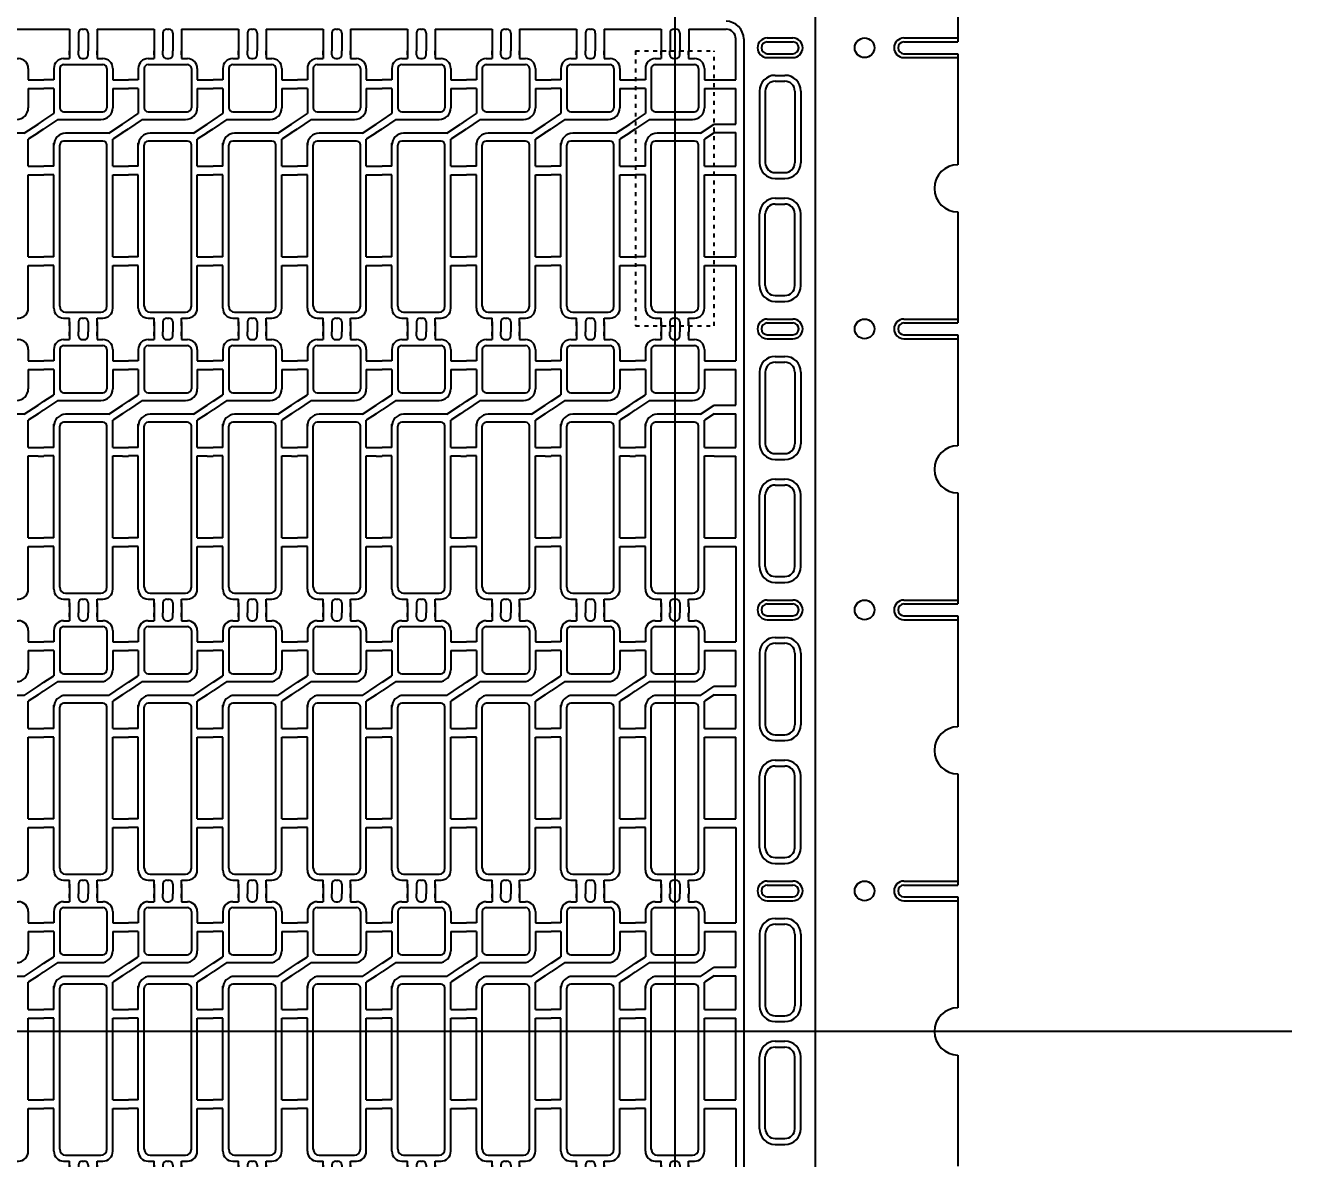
# Model space of a CAD drawing. Header units: millimetres. Extents: x -992 to 1678, y 98 to 1000.
# Drawn here: x -680.27 to -648.06, y 883.88 to 912.71 of the extents above; entities that cross this region are included whole.
import ezdxf

# ---------------------------------------------------------------- set-up
doc = ezdxf.new("R2010")
doc.units = ezdxf.units.MM
doc.header["$PDMODE"] = 3
doc.header["$PDSIZE"] = -1
for name, pattern in [('CENTER', [10.16, 6.35, -1.27, 1.27, -1.27]), ('DOT2', [0.125, 0, -0.125]), ('HIDDEN', [1.905, 1.27, -0.635])]:
    doc.linetypes.add(name, pattern=pattern)
doc.layers.get('DEFPOINTS').update_dxf_attribs({"color": 10})
for name, color, linetype in [('1', 3, 'Continuous'), ('6', 6, 'Continuous'), ('b etching', 1, 'Continuous'), ('CEN', 8, 'CENTER'), ('DIM', 7, 'Continuous'), ('HID', 1, 'HIDDEN')]:
    doc.layers.add(name, color=color, linetype=linetype)
doc.styles.add('SIMPLEX', font='simplex')
doc.styles.get("Standard").update_dxf_attribs({"font": 'txt.shx', "bigfont": 'chineset.shx'})
doc.dimstyles.new('ISO-25', dxfattribs={"dimtxt": 2.5, "dimasz": 2.5, "dimexe": 1.25, "dimexo": 0.625, "dimtad": 1, "dimtxsty": 'Standard', "dimcen": 2.5, "dimadec": 0, "dimazin": 0, "dimtfac": 1, "dimtmove": 0, "dimatfit": 3, "dimfxl": 0, "dimarcsym": 0})

# ---------------------------------------------------------------- blocks, each defined once
blk = doc.blocks.new('_OPEN30')
at = {"color": 0, "linetype": 'ByBlock'}
for p, q in [((-1, 0.268), (0, 0)), ((0, 0), (-1, -0.268)), ((0, 0), (-1, 0))]:
    blk.add_line(p, q, dxfattribs=at)
blk = doc.blocks.new('*D31')
at = {"layer": 'DEFPOINTS', "color": 0}
for p in [(-660.174, 942.797), (-718.249, 920.116), (-660.174, 858.416)]:
    blk.add_point(p, dxfattribs=at)
at = {"layer": 'DIM', "color": 0, "lineweight": -2}
for p, q in [((-718.249, 921.116), (-718.249, 943.797)), ((-660.174, 859.416), (-660.174, 943.797)), ((-716.249, 942.797), (-698.14, 942.797)), ((-662.174, 942.797), (-680.283, 942.797))]:
    blk.add_line(p, q, dxfattribs=at)
at = {"layer": 'DIM', "color": 0, "lineweight": -2, "xscale": 2, "yscale": 2, "zscale": 2, "rotation": 180}
blk.add_blockref('_OPEN30', (-718.249, 942.797), dxfattribs=at)
at = {"layer": 'DIM', "color": 0, "lineweight": -2, "xscale": 2, "yscale": 2, "zscale": 2}
blk.add_blockref('_OPEN30', (-660.174, 942.797), dxfattribs=at)
at = {"layer": 'DIM', "color": 0, "insert": (-689.211, 942.797), "char_height": 3, "attachment_point": 5, "style": 'SIMPLEX'}
blk.add_mtext('58,075', dxfattribs=at)
blk = doc.blocks.new('e1')
at = {"layer": '1'}
for p, q in [((-947.058, 906.581), (-947.058, 906.481)), ((-947.058, 906.481), (-947.058, 906.581)), ((-947.058, 906.581), (-947.058, 906.381)), ((-946.358, 906.581), (-946.358, 906.481)), ((-946.358, 906.481), (-946.358, 906.581)), ((-946.358, 906.581), (-946.358, 906.381)), ((-946.358, 906.381), (-946.208, 906.381)), ((-947.458, 906.131), (-947.458, 905.841)), ((-945.958, 906.131), (-945.958, 905.841)), ((-947.458, 905.841), (-947.708, 905.841)), ((-947.458, 905.621), (-947.708, 905.621)), ((-947.458, 905.621), (-947.458, 904.981)), ((-945.958, 905.841), (-945.708, 905.841)), ((-945.958, 905.621), (-945.958, 905.131)), ((-945.958, 905.621), (-945.708, 905.621)), ((-947.358, 904.831), (-946.258, 904.831)), ((-946.058, 904.481), (-947.158, 904.481)), ((-945.958, 903.641), (-945.958, 904.331)), ((-947.458, 903.641), (-947.458, 904.231)), ((-947.458, 903.641), (-947.708, 903.641)), ((-945.958, 903.641), (-945.708, 903.641)), ((-947.458, 903.421), (-947.708, 903.421)), ((-947.458, 901.341), (-947.458, 903.421)), ((-945.958, 901.341), (-945.958, 903.421)), ((-945.958, 903.421), (-945.708, 903.421)), ((-947.458, 901.341), (-947.708, 901.341)), ((-947.458, 901.121), (-947.708, 901.121)), ((-947.458, 900.031), (-947.458, 901.121)), ((-945.958, 901.341), (-945.708, 901.341)), ((-945.958, 900.031), (-945.958, 901.121)), ((-945.958, 901.121), (-945.708, 901.121)), ((-947.058, 899.581), (-947.058, 899.781)), ((-946.358, 899.781), (-946.208, 899.781)), ((-946.358, 899.581), (-946.358, 899.781)), ((-947.058, 899.581), (-947.058, 899.681)), ((-947.058, 899.681), (-947.058, 899.581)), ((-946.358, 899.581), (-946.358, 899.681)), ((-946.358, 899.681), (-946.358, 899.581))]:
    blk.add_line(p, q, dxfattribs=at)
at = {"layer": '1', "linetype": 'ByBlock'}
for p, q in [((-946.833, 906.481), (-946.833, 906.581)), ((-946.583, 906.481), (-946.583, 906.581)), ((-947.208, 906.381), (-947.058, 906.381)), ((-946.733, 906.381), (-946.683, 906.381)), ((-947.708, 904.814), (-947.458, 904.981)), ((-947.358, 904.831), (-947.708, 904.597)), ((-946.058, 904.481), (-945.708, 904.714)), ((-945.708, 904.497), (-945.958, 904.331)), ((-947.208, 899.781), (-947.058, 899.781)), ((-946.733, 899.781), (-946.683, 899.781)), ((-946.833, 899.681), (-946.833, 899.581)), ((-946.583, 899.681), (-946.583, 899.581))]:
    blk.add_line(p, q, dxfattribs=at)
at = {"layer": '1'}
for centre, radius, start, end in [((-947.208, 906.131), 0.25, 90, 180), ((-946.208, 906.131), 0.25, 0, 90), ((-946.258, 905.131), 0.3, 270, 0), ((-947.158, 904.181), 0.3, 90, 180), ((-947.208, 900.031), 0.25, 180, 270), ((-946.208, 900.031), 0.25, 270, 0)]:
    blk.add_arc(centre, radius, start, end, dxfattribs=at)
at = {"layer": '1', "linetype": 'ByBlock'}
for centre, start, end in [((-946.733, 906.481), 180, 270), ((-946.683, 906.481), 270, 0), ((-946.733, 899.681), 90, 180), ((-946.683, 899.681), 0, 90)]:
    blk.add_arc(centre, 0.1, start, end, dxfattribs=at)
blk = doc.blocks.new('e2')
at = {"layer": 'b etching', "linetype": 'ByBlock'}
for p, q in [((-947.208, 906.231), (-946.208, 906.231)), ((-947.308, 906.131), (-947.308, 905.131)), ((-946.108, 906.131), (-946.108, 905.131)), ((-947.208, 905.031), (-946.208, 905.031)), ((-946.208, 904.281), (-947.208, 904.281)), ((-947.308, 900.081), (-947.308, 904.181)), ((-946.108, 900.081), (-946.108, 904.181)), ((-947.158, 899.931), (-946.258, 899.931))]:
    blk.add_line(p, q, dxfattribs=at)
for centre, radius, start, end in [((-947.208, 906.131), 0.1, 90, 180), ((-946.208, 906.131), 0.1, 360, 90), ((-947.208, 905.131), 0.1, 180, 270), ((-946.208, 905.131), 0.1, 270, 360), ((-947.208, 904.181), 0.1, 90, 180), ((-946.208, 904.181), 0.1, 0, 90), ((-947.158, 900.081), 0.15, 180, 270), ((-946.258, 900.081), 0.15, 270, 0)]:
    blk.add_arc(centre, radius, start, end, dxfattribs=at)

msp = doc.modelspace()

# ---------------------------------------------------------------- linework, layer by layer
at = {"layer": '1', "linetype": 'ByBlock'}
for p, q in [((-656.5486804, 915.21640189), (-656.5486804, 912.29140189)), ((-680.5986804, 912.61640189), (-679.1486804, 912.61640189)), ((-679.1486804, 912.61640189), (-679.1486804, 912.06640189)), ((-678.9236804, 912.51640189), (-678.9236804, 912.06640189)), ((-678.8236804, 912.61640189), (-678.7736804, 912.61640189)), ((-678.6736804, 912.51640189), (-678.6736804, 912.06640189)), ((-678.4486804, 912.61640189), (-676.9986804, 912.61640189)), ((-678.4486804, 912.61640189), (-678.4486804, 912.06640189)), ((-676.9986804, 912.61640189), (-676.9986804, 912.06640189)), ((-676.7736804, 912.51640189), (-676.7736804, 912.06640189)), ((-676.6736804, 912.61640189), (-676.6236804, 912.61640189)), ((-676.5236804, 912.51640189), (-676.5236804, 912.06640189)), ((-676.2986804, 912.61640189), (-674.8486804, 912.61640189)), ((-676.2986804, 912.61640189), (-676.2986804, 912.06640189)), ((-674.8486804, 912.61640189), (-674.8486804, 912.06640189)), ((-674.6236804, 912.51640189), (-674.6236804, 912.06640189)), ((-674.5236804, 912.61640189), (-674.4736804, 912.61640189)), ((-674.3736804, 912.51640189), (-674.3736804, 912.06640189)), ((-674.1486804, 912.61640189), (-672.6986804, 912.61640189)), ((-674.1486804, 912.61640189), (-674.1486804, 912.06640189)), ((-672.6986804, 912.61640189), (-672.6986804, 912.06640189)), ((-672.4736804, 912.51640189), (-672.4736804, 912.06640189)), ((-672.3736804, 912.61640189), (-672.3236804, 912.61640189)), ((-672.2236804, 912.51640189), (-672.2236804, 912.06640189)), ((-671.9986804, 912.61640189), (-670.5486804, 912.61640189)), ((-671.9986804, 912.61640189), (-671.9986804, 912.06640189)), ((-670.5486804, 912.61640189), (-670.5486804, 912.06640189)), ((-670.3236804, 912.51640189), (-670.3236804, 912.06640189)), ((-670.2236804, 912.61640189), (-670.1736804, 912.61640189)), ((-670.0736804, 912.51640189), (-670.0736804, 912.06640189)), ((-669.8486804, 912.61640189), (-668.3986804, 912.61640189)), ((-669.8486804, 912.61640189), (-669.8486804, 912.06640189)), ((-668.3986804, 912.61640189), (-668.3986804, 912.06640189)), ((-668.1736804, 912.51640189), (-668.1736804, 912.06640189)), ((-668.0736804, 912.61640189), (-668.0236804, 912.61640189)), ((-667.9236804, 912.51640189), (-667.9236804, 912.06640189)), ((-667.6986804, 912.61640189), (-666.2486804, 912.61640189)), ((-667.6986804, 912.61640189), (-667.6986804, 912.06640189)), ((-666.2486804, 912.61640189), (-666.2486804, 912.06640189)), ((-666.0236804, 912.51640189), (-666.0236804, 912.06640189)), ((-665.9236804, 912.61640189), (-665.8736804, 912.61640189)), ((-665.7736804, 912.51640189), (-665.7736804, 912.06640189)), ((-665.5486804, 912.61640189), (-664.0986804, 912.61640189)), ((-665.5486804, 912.61640189), (-665.5486804, 912.06640189)), ((-664.0986804, 912.61640189), (-664.0986804, 912.06640189)), ((-663.8736804, 912.51640189), (-663.8736804, 912.06640189)), ((-663.7736804, 912.61640189), (-663.7236804, 912.61640189)), ((-663.6236804, 912.51640189), (-663.6236804, 912.06640189)), ((-663.3986804, 912.61640189), (-662.4486804, 912.61640189)), ((-663.3986804, 912.61640189), (-663.3986804, 912.06640189)), ((-662.1986804, 911.32640189), (-662.1986804, 912.36640189)), ((-656.5486804, 911.99140189), (-656.5486804, 909.16640189)), ((-679.9486804, 911.32640189), (-679.7986804, 911.32640189)), ((-679.9486804, 911.10640189), (-679.7986804, 911.10640189)), ((-677.7986804, 911.32640189), (-677.6486804, 911.32640189)), ((-677.7986804, 911.10640189), (-677.6486804, 911.10640189)), ((-675.6486804, 911.32640189), (-675.4986804, 911.32640189)), ((-675.6486804, 911.10640189), (-675.4986804, 911.10640189)), ((-673.4986804, 911.32640189), (-673.3486804, 911.32640189)), ((-673.4986804, 911.10640189), (-673.3486804, 911.10640189)), ((-671.3486804, 911.32640189), (-671.1986804, 911.32640189)), ((-671.3486804, 911.10640189), (-671.1986804, 911.10640189)), ((-669.1986804, 911.32640189), (-669.0486804, 911.32640189)), ((-669.1986804, 911.10640189), (-669.0486804, 911.10640189)), ((-667.0486804, 911.32640189), (-666.8986804, 911.32640189)), ((-667.0486804, 911.10640189), (-666.8986804, 911.10640189)), ((-664.8986804, 911.32640189), (-664.7486804, 911.32640189)), ((-664.8986804, 911.10640189), (-664.7486804, 911.10640189)), ((-662.7486804, 911.32640189), (-662.1986804, 911.32640189)), ((-662.7486804, 911.10640189), (-662.1986804, 911.10640189)), ((-662.1986804, 910.19973522), (-662.1986804, 911.10640189)), ((-679.9486804, 910.19973522), (-679.7986804, 910.29973522)), ((-679.9486804, 909.98306855), (-679.7986804, 910.08306855)), ((-677.7986804, 910.19973522), (-677.6486804, 910.29973522)), ((-677.7986804, 909.98306855), (-677.6486804, 910.08306855)), ((-675.6486804, 910.19973522), (-675.4986804, 910.29973522)), ((-675.6486804, 909.98306855), (-675.4986804, 910.08306855)), ((-673.4986804, 910.19973522), (-673.3486804, 910.29973522)), ((-673.4986804, 909.98306855), (-673.3486804, 910.08306855)), ((-671.3486804, 910.19973522), (-671.1986804, 910.29973522)), ((-671.3486804, 909.98306855), (-671.1986804, 910.08306855)), ((-669.1986804, 910.19973522), (-669.0486804, 910.29973522)), ((-669.1986804, 909.98306855), (-669.0486804, 910.08306855)), ((-667.0486804, 910.19973522), (-666.8986804, 910.29973522)), ((-667.0486804, 909.98306855), (-666.8986804, 910.08306855)), ((-664.8986804, 910.19973522), (-664.7486804, 910.29973522)), ((-664.8986804, 909.98306855), (-664.7486804, 910.08306855)), ((-662.7486804, 910.19973522), (-662.1986804, 910.19973522)), ((-662.7486804, 909.98306855), (-662.1986804, 909.98306855)), ((-662.1986804, 909.12640189), (-662.1986804, 909.98306855)), ((-679.9486804, 909.12640189), (-679.7986804, 909.12640189)), ((-677.7986804, 909.12640189), (-677.6486804, 909.12640189)), ((-675.6486804, 909.12640189), (-675.4986804, 909.12640189)), ((-673.4986804, 909.12640189), (-673.3486804, 909.12640189)), ((-671.3486804, 909.12640189), (-671.1986804, 909.12640189)), ((-669.1986804, 909.12640189), (-669.0486804, 909.12640189)), ((-667.0486804, 909.12640189), (-666.8986804, 909.12640189)), ((-664.8986804, 909.12640189), (-664.7486804, 909.12640189)), ((-662.7486804, 909.12640189), (-662.1986804, 909.12640189)), ((-679.9486804, 908.90640189), (-679.7986804, 908.90640189)), ((-677.7986804, 908.90640189), (-677.6486804, 908.90640189)), ((-675.6486804, 908.90640189), (-675.4986804, 908.90640189)), ((-673.4986804, 908.90640189), (-673.3486804, 908.90640189)), ((-671.3486804, 908.90640189), (-671.1986804, 908.90640189)), ((-669.1986804, 908.90640189), (-669.0486804, 908.90640189)), ((-667.0486804, 908.90640189), (-666.8986804, 908.90640189)), ((-664.8986804, 908.90640189), (-664.7486804, 908.90640189)), ((-662.7486804, 908.90640189), (-662.1986804, 908.90640189)), ((-662.1986804, 906.82640189), (-662.1986804, 908.90640189)), ((-656.5486804, 907.96640189), (-656.5486804, 905.14140189)), ((-679.9486804, 906.82640189), (-679.7986804, 906.82640189)), ((-679.9486804, 906.60640189), (-679.7986804, 906.60640189)), ((-677.7986804, 906.82640189), (-677.6486804, 906.82640189)), ((-677.7986804, 906.60640189), (-677.6486804, 906.60640189)), ((-675.6486804, 906.82640189), (-675.4986804, 906.82640189)), ((-675.6486804, 906.60640189), (-675.4986804, 906.60640189)), ((-673.4986804, 906.82640189), (-673.3486804, 906.82640189)), ((-673.4986804, 906.60640189), (-673.3486804, 906.60640189)), ((-671.3486804, 906.82640189), (-671.1986804, 906.82640189)), ((-671.3486804, 906.60640189), (-671.1986804, 906.60640189)), ((-669.1986804, 906.82640189), (-669.0486804, 906.82640189)), ((-669.1986804, 906.60640189), (-669.0486804, 906.60640189)), ((-667.0486804, 906.82640189), (-666.8986804, 906.82640189)), ((-667.0486804, 906.60640189), (-666.8986804, 906.60640189)), ((-664.8986804, 906.82640189), (-664.7486804, 906.82640189)), ((-664.8986804, 906.60640189), (-664.7486804, 906.60640189)), ((-662.7486804, 906.82640189), (-662.1986804, 906.82640189)), ((-662.7486804, 906.60640189), (-662.1986804, 906.60640189)), ((-662.1986804, 906.60640189), (-662.1986804, 904.17640189)), ((-679.1486804, 905.06640189), (-679.1486804, 904.91640189)), ((-678.9236804, 905.06640189), (-678.9236804, 904.91640189)), ((-678.6736804, 905.06640189), (-678.6736804, 904.91640189)), ((-678.4486804, 905.06640189), (-678.4486804, 904.91640189)), ((-676.9986804, 905.06640189), (-676.9986804, 904.91640189)), ((-676.7736804, 905.06640189), (-676.7736804, 904.91640189)), ((-676.5236804, 905.06640189), (-676.5236804, 904.91640189)), ((-676.2986804, 905.06640189), (-676.2986804, 904.91640189)), ((-674.8486804, 905.06640189), (-674.8486804, 904.91640189)), ((-674.6236804, 905.06640189), (-674.6236804, 904.91640189)), ((-674.3736804, 905.06640189), (-674.3736804, 904.91640189)), ((-674.1486804, 905.06640189), (-674.1486804, 904.91640189)), ((-672.6986804, 905.06640189), (-672.6986804, 904.91640189)), ((-672.4736804, 905.06640189), (-672.4736804, 904.91640189)), ((-672.2236804, 905.06640189), (-672.2236804, 904.91640189)), ((-671.9986804, 905.06640189), (-671.9986804, 904.91640189)), ((-670.5486804, 905.06640189), (-670.5486804, 904.91640189)), ((-670.3236804, 905.06640189), (-670.3236804, 904.91640189)), ((-670.0736804, 905.06640189), (-670.0736804, 904.91640189)), ((-669.8486804, 905.06640189), (-669.8486804, 904.91640189)), ((-668.3986804, 905.06640189), (-668.3986804, 904.91640189)), ((-668.1736804, 905.06640189), (-668.1736804, 904.91640189)), ((-667.9236804, 905.06640189), (-667.9236804, 904.91640189)), ((-667.6986804, 905.06640189), (-667.6986804, 904.91640189)), ((-666.2486804, 905.06640189), (-666.2486804, 904.91640189)), ((-666.0236804, 905.06640189), (-666.0236804, 904.91640189)), ((-665.7736804, 905.06640189), (-665.7736804, 904.91640189)), ((-665.5486804, 905.06640189), (-665.5486804, 904.91640189)), ((-664.0986804, 905.06640189), (-664.0986804, 904.91640189)), ((-663.8736804, 905.06640189), (-663.8736804, 904.91640189)), ((-663.6236804, 905.06640189), (-663.6236804, 904.91640189)), ((-663.3986804, 905.06640189), (-663.3986804, 904.91640189)), ((-656.5486804, 904.84140189), (-656.5486804, 902.01640189)), ((-679.9486804, 904.17640189), (-679.7986804, 904.17640189)), ((-679.9486804, 903.95640189), (-679.7986804, 903.95640189)), ((-677.7986804, 904.17640189), (-677.6486804, 904.17640189)), ((-677.7986804, 903.95640189), (-677.6486804, 903.95640189)), ((-675.6486804, 904.17640189), (-675.4986804, 904.17640189)), ((-675.6486804, 903.95640189), (-675.4986804, 903.95640189)), ((-673.4986804, 904.17640189), (-673.3486804, 904.17640189)), ((-673.4986804, 903.95640189), (-673.3486804, 903.95640189)), ((-671.3486804, 904.17640189), (-671.1986804, 904.17640189)), ((-671.3486804, 903.95640189), (-671.1986804, 903.95640189)), ((-669.1986804, 904.17640189), (-669.0486804, 904.17640189)), ((-669.1986804, 903.95640189), (-669.0486804, 903.95640189)), ((-667.0486804, 904.17640189), (-666.8986804, 904.17640189)), ((-667.0486804, 903.95640189), (-666.8986804, 903.95640189)), ((-664.8986804, 904.17640189), (-664.7486804, 904.17640189)), ((-664.8986804, 903.95640189), (-664.7486804, 903.95640189)), ((-662.7486804, 904.17640189), (-662.1986804, 904.17640189)), ((-662.7486804, 903.95640189), (-662.1986804, 903.95640189)), ((-662.1986804, 903.04973522), (-662.1986804, 903.95640189)), ((-679.9486804, 903.04973522), (-679.7986804, 903.14973522)), ((-677.7986804, 903.04973522), (-677.6486804, 903.14973522)), ((-675.6486804, 903.04973522), (-675.4986804, 903.14973522)), ((-673.4986804, 903.04973522), (-673.3486804, 903.14973522)), ((-671.3486804, 903.04973522), (-671.1986804, 903.14973522)), ((-669.1986804, 903.04973522), (-669.0486804, 903.14973522)), ((-667.0486804, 903.04973522), (-666.8986804, 903.14973522)), ((-664.8986804, 903.04973522), (-664.7486804, 903.14973522)), ((-662.7486804, 903.04973522), (-662.1986804, 903.04973522)), ((-679.9486804, 902.83306855), (-679.7986804, 902.93306855)), ((-677.7986804, 902.83306855), (-677.6486804, 902.93306855)), ((-675.6486804, 902.83306855), (-675.4986804, 902.93306855)), ((-673.4986804, 902.83306855), (-673.3486804, 902.93306855)), ((-671.3486804, 902.83306855), (-671.1986804, 902.93306855)), ((-669.1986804, 902.83306855), (-669.0486804, 902.93306855)), ((-667.0486804, 902.83306855), (-666.8986804, 902.93306855)), ((-664.8986804, 902.83306855), (-664.7486804, 902.93306855)), ((-662.7486804, 902.83306855), (-662.1986804, 902.83306855)), ((-662.1986804, 901.97640189), (-662.1986804, 902.83306855)), ((-679.9486804, 901.97640189), (-679.7986804, 901.97640189)), ((-679.9486804, 901.75640189), (-679.7986804, 901.75640189)), ((-677.7986804, 901.97640189), (-677.6486804, 901.97640189)), ((-677.7986804, 901.75640189), (-677.6486804, 901.75640189)), ((-675.6486804, 901.97640189), (-675.4986804, 901.97640189)), ((-675.6486804, 901.75640189), (-675.4986804, 901.75640189)), ((-673.4986804, 901.97640189), (-673.3486804, 901.97640189)), ((-673.4986804, 901.75640189), (-673.3486804, 901.75640189)), ((-671.3486804, 901.97640189), (-671.1986804, 901.97640189)), ((-671.3486804, 901.75640189), (-671.1986804, 901.75640189)), ((-669.1986804, 901.97640189), (-669.0486804, 901.97640189)), ((-669.1986804, 901.75640189), (-669.0486804, 901.75640189)), ((-667.0486804, 901.97640189), (-666.8986804, 901.97640189)), ((-667.0486804, 901.75640189), (-666.8986804, 901.75640189)), ((-664.8986804, 901.97640189), (-664.7486804, 901.97640189)), ((-664.8986804, 901.75640189), (-664.7486804, 901.75640189)), ((-662.7486804, 901.97640189), (-662.1986804, 901.97640189)), ((-662.7486804, 901.75640189), (-662.1986804, 901.75640189)), ((-662.1986804, 899.67640189), (-662.1986804, 901.75640189)), ((-656.5486804, 900.81640189), (-656.5486804, 897.99140189)), ((-679.9486804, 899.67640189), (-679.7986804, 899.67640189)), ((-679.9486804, 899.45640189), (-679.7986804, 899.45640189)), ((-677.7986804, 899.67640189), (-677.6486804, 899.67640189)), ((-677.7986804, 899.45640189), (-677.6486804, 899.45640189)), ((-675.6486804, 899.67640189), (-675.4986804, 899.67640189)), ((-675.6486804, 899.45640189), (-675.4986804, 899.45640189)), ((-673.4986804, 899.67640189), (-673.3486804, 899.67640189)), ((-673.4986804, 899.45640189), (-673.3486804, 899.45640189)), ((-671.3486804, 899.67640189), (-671.1986804, 899.67640189)), ((-671.3486804, 899.45640189), (-671.1986804, 899.45640189)), ((-669.1986804, 899.67640189), (-669.0486804, 899.67640189)), ((-669.1986804, 899.45640189), (-669.0486804, 899.45640189)), ((-667.0486804, 899.67640189), (-666.8986804, 899.67640189)), ((-667.0486804, 899.45640189), (-666.8986804, 899.45640189)), ((-664.8986804, 899.67640189), (-664.7486804, 899.67640189)), ((-664.8986804, 899.45640189), (-664.7486804, 899.45640189)), ((-662.7486804, 899.67640189), (-662.1986804, 899.67640189)), ((-662.7486804, 899.45640189), (-662.1986804, 899.45640189)), ((-662.1986804, 899.45640189), (-662.1986804, 897.02640189)), ((-679.1486804, 897.91640189), (-679.1486804, 897.76640189)), ((-678.9236804, 897.91640189), (-678.9236804, 897.76640189)), ((-678.6736804, 897.91640189), (-678.6736804, 897.76640189)), ((-678.4486804, 897.91640189), (-678.4486804, 897.76640189)), ((-676.9986804, 897.91640189), (-676.9986804, 897.76640189)), ((-676.7736804, 897.91640189), (-676.7736804, 897.76640189)), ((-676.5236804, 897.91640189), (-676.5236804, 897.76640189)), ((-676.2986804, 897.91640189), (-676.2986804, 897.76640189)), ((-674.8486804, 897.91640189), (-674.8486804, 897.76640189)), ((-674.6236804, 897.91640189), (-674.6236804, 897.76640189)), ((-674.3736804, 897.91640189), (-674.3736804, 897.76640189)), ((-674.1486804, 897.91640189), (-674.1486804, 897.76640189)), ((-672.6986804, 897.91640189), (-672.6986804, 897.76640189)), ((-672.4736804, 897.91640189), (-672.4736804, 897.76640189)), ((-672.2236804, 897.91640189), (-672.2236804, 897.76640189)), ((-671.9986804, 897.91640189), (-671.9986804, 897.76640189)), ((-670.5486804, 897.91640189), (-670.5486804, 897.76640189)), ((-670.3236804, 897.91640189), (-670.3236804, 897.76640189)), ((-670.0736804, 897.91640189), (-670.0736804, 897.76640189)), ((-669.8486804, 897.91640189), (-669.8486804, 897.76640189)), ((-668.3986804, 897.91640189), (-668.3986804, 897.76640189)), ((-668.1736804, 897.91640189), (-668.1736804, 897.76640189)), ((-667.9236804, 897.91640189), (-667.9236804, 897.76640189)), ((-667.6986804, 897.91640189), (-667.6986804, 897.76640189)), ((-666.2486804, 897.91640189), (-666.2486804, 897.76640189)), ((-666.0236804, 897.91640189), (-666.0236804, 897.76640189)), ((-665.7736804, 897.91640189), (-665.7736804, 897.76640189)), ((-665.5486804, 897.91640189), (-665.5486804, 897.76640189)), ((-664.0986804, 897.91640189), (-664.0986804, 897.76640189)), ((-663.8736804, 897.91640189), (-663.8736804, 897.76640189)), ((-663.6236804, 897.91640189), (-663.6236804, 897.76640189)), ((-663.3986804, 897.91640189), (-663.3986804, 897.76640189)), ((-656.5486804, 897.69140189), (-656.5486804, 894.86640189)), ((-679.9486804, 897.02640189), (-679.7986804, 897.02640189)), ((-677.7986804, 897.02640189), (-677.6486804, 897.02640189)), ((-675.6486804, 897.02640189), (-675.4986804, 897.02640189)), ((-673.4986804, 897.02640189), (-673.3486804, 897.02640189)), ((-671.3486804, 897.02640189), (-671.1986804, 897.02640189)), ((-669.1986804, 897.02640189), (-669.0486804, 897.02640189)), ((-667.0486804, 897.02640189), (-666.8986804, 897.02640189)), ((-664.8986804, 897.02640189), (-664.7486804, 897.02640189)), ((-662.7486804, 897.02640189), (-662.1986804, 897.02640189)), ((-679.9486804, 896.80640189), (-679.7986804, 896.80640189)), ((-677.7986804, 896.80640189), (-677.6486804, 896.80640189)), ((-675.6486804, 896.80640189), (-675.4986804, 896.80640189)), ((-673.4986804, 896.80640189), (-673.3486804, 896.80640189)), ((-671.3486804, 896.80640189), (-671.1986804, 896.80640189)), ((-669.1986804, 896.80640189), (-669.0486804, 896.80640189)), ((-667.0486804, 896.80640189), (-666.8986804, 896.80640189)), ((-664.8986804, 896.80640189), (-664.7486804, 896.80640189)), ((-662.7486804, 896.80640189), (-662.1986804, 896.80640189)), ((-662.1986804, 895.89973522), (-662.1986804, 896.80640189)), ((-679.9486804, 895.89973522), (-679.7986804, 895.99973522)), ((-677.7986804, 895.89973522), (-677.6486804, 895.99973522)), ((-675.6486804, 895.89973522), (-675.4986804, 895.99973522)), ((-673.4986804, 895.89973522), (-673.3486804, 895.99973522)), ((-671.3486804, 895.89973522), (-671.1986804, 895.99973522)), ((-669.1986804, 895.89973522), (-669.0486804, 895.99973522)), ((-667.0486804, 895.89973522), (-666.8986804, 895.99973522)), ((-664.8986804, 895.89973522), (-664.7486804, 895.99973522)), ((-662.7486804, 895.89973522), (-662.1986804, 895.89973522)), ((-679.9486804, 895.68306855), (-679.7986804, 895.78306855)), ((-677.7986804, 895.68306855), (-677.6486804, 895.78306855)), ((-675.6486804, 895.68306855), (-675.4986804, 895.78306855)), ((-673.4986804, 895.68306855), (-673.3486804, 895.78306855)), ((-671.3486804, 895.68306855), (-671.1986804, 895.78306855)), ((-669.1986804, 895.68306855), (-669.0486804, 895.78306855)), ((-667.0486804, 895.68306855), (-666.8986804, 895.78306855)), ((-664.8986804, 895.68306855), (-664.7486804, 895.78306855)), ((-662.7486804, 895.68306855), (-662.1986804, 895.68306855)), ((-662.1986804, 894.82640189), (-662.1986804, 895.68306855)), ((-679.9486804, 894.82640189), (-679.7986804, 894.82640189)), ((-679.9486804, 894.60640189), (-679.7986804, 894.60640189)), ((-677.7986804, 894.82640189), (-677.6486804, 894.82640189)), ((-677.7986804, 894.60640189), (-677.6486804, 894.60640189)), ((-675.6486804, 894.82640189), (-675.4986804, 894.82640189)), ((-675.6486804, 894.60640189), (-675.4986804, 894.60640189)), ((-673.4986804, 894.82640189), (-673.3486804, 894.82640189)), ((-673.4986804, 894.60640189), (-673.3486804, 894.60640189)), ((-671.3486804, 894.82640189), (-671.1986804, 894.82640189)), ((-671.3486804, 894.60640189), (-671.1986804, 894.60640189)), ((-669.1986804, 894.82640189), (-669.0486804, 894.82640189)), ((-669.1986804, 894.60640189), (-669.0486804, 894.60640189)), ((-667.0486804, 894.82640189), (-666.8986804, 894.82640189)), ((-667.0486804, 894.60640189), (-666.8986804, 894.60640189)), ((-664.8986804, 894.82640189), (-664.7486804, 894.82640189)), ((-664.8986804, 894.60640189), (-664.7486804, 894.60640189)), ((-662.7486804, 894.82640189), (-662.1986804, 894.82640189)), ((-662.7486804, 894.60640189), (-662.1986804, 894.60640189)), ((-662.1986804, 892.52640189), (-662.1986804, 894.60640189)), ((-656.5486804, 893.66640189), (-656.5486804, 890.84140189)), ((-679.9486804, 892.52640189), (-679.7986804, 892.52640189)), ((-677.7986804, 892.52640189), (-677.6486804, 892.52640189)), ((-675.6486804, 892.52640189), (-675.4986804, 892.52640189)), ((-673.4986804, 892.52640189), (-673.3486804, 892.52640189)), ((-671.3486804, 892.52640189), (-671.1986804, 892.52640189)), ((-669.1986804, 892.52640189), (-669.0486804, 892.52640189)), ((-667.0486804, 892.52640189), (-666.8986804, 892.52640189)), ((-664.8986804, 892.52640189), (-664.7486804, 892.52640189)), ((-662.7486804, 892.52640189), (-662.1986804, 892.52640189)), ((-679.9486804, 892.30640189), (-679.7986804, 892.30640189)), ((-677.7986804, 892.30640189), (-677.6486804, 892.30640189)), ((-675.6486804, 892.30640189), (-675.4986804, 892.30640189)), ((-673.4986804, 892.30640189), (-673.3486804, 892.30640189)), ((-671.3486804, 892.30640189), (-671.1986804, 892.30640189)), ((-669.1986804, 892.30640189), (-669.0486804, 892.30640189)), ((-667.0486804, 892.30640189), (-666.8986804, 892.30640189)), ((-664.8986804, 892.30640189), (-664.7486804, 892.30640189)), ((-662.7486804, 892.30640189), (-662.1986804, 892.30640189)), ((-662.1986804, 892.30640189), (-662.1986804, 889.87640189)), ((-679.1486804, 890.76640189), (-679.1486804, 890.61640189)), ((-678.9236804, 890.76640189), (-678.9236804, 890.61640189)), ((-678.6736804, 890.76640189), (-678.6736804, 890.61640189)), ((-678.4486804, 890.76640189), (-678.4486804, 890.61640189)), ((-676.9986804, 890.76640189), (-676.9986804, 890.61640189)), ((-676.7736804, 890.76640189), (-676.7736804, 890.61640189)), ((-676.5236804, 890.76640189), (-676.5236804, 890.61640189)), ((-676.2986804, 890.76640189), (-676.2986804, 890.61640189)), ((-674.8486804, 890.76640189), (-674.8486804, 890.61640189)), ((-674.6236804, 890.76640189), (-674.6236804, 890.61640189)), ((-674.3736804, 890.76640189), (-674.3736804, 890.61640189)), ((-674.1486804, 890.76640189), (-674.1486804, 890.61640189)), ((-672.6986804, 890.76640189), (-672.6986804, 890.61640189)), ((-672.4736804, 890.76640189), (-672.4736804, 890.61640189)), ((-672.2236804, 890.76640189), (-672.2236804, 890.61640189)), ((-671.9986804, 890.76640189), (-671.9986804, 890.61640189)), ((-670.5486804, 890.76640189), (-670.5486804, 890.61640189)), ((-670.3236804, 890.76640189), (-670.3236804, 890.61640189)), ((-670.0736804, 890.76640189), (-670.0736804, 890.61640189)), ((-669.8486804, 890.76640189), (-669.8486804, 890.61640189)), ((-668.3986804, 890.76640189), (-668.3986804, 890.61640189)), ((-668.1736804, 890.76640189), (-668.1736804, 890.61640189)), ((-667.9236804, 890.76640189), (-667.9236804, 890.61640189)), ((-667.6986804, 890.76640189), (-667.6986804, 890.61640189)), ((-666.2486804, 890.76640189), (-666.2486804, 890.61640189)), ((-666.0236804, 890.76640189), (-666.0236804, 890.61640189)), ((-665.7736804, 890.76640189), (-665.7736804, 890.61640189)), ((-665.5486804, 890.76640189), (-665.5486804, 890.61640189)), ((-664.0986804, 890.76640189), (-664.0986804, 890.61640189)), ((-663.8736804, 890.76640189), (-663.8736804, 890.61640189)), ((-663.6236804, 890.76640189), (-663.6236804, 890.61640189)), ((-663.3986804, 890.76640189), (-663.3986804, 890.61640189)), ((-656.5486804, 890.54140189), (-656.5486804, 887.71640189)), ((-679.9486804, 889.87640189), (-679.7986804, 889.87640189)), ((-677.7986804, 889.87640189), (-677.6486804, 889.87640189)), ((-675.6486804, 889.87640189), (-675.4986804, 889.87640189)), ((-673.4986804, 889.87640189), (-673.3486804, 889.87640189)), ((-671.3486804, 889.87640189), (-671.1986804, 889.87640189)), ((-669.1986804, 889.87640189), (-669.0486804, 889.87640189)), ((-667.0486804, 889.87640189), (-666.8986804, 889.87640189)), ((-664.8986804, 889.87640189), (-664.7486804, 889.87640189)), ((-662.7486804, 889.87640189), (-662.1986804, 889.87640189)), ((-679.9486804, 889.65640189), (-679.7986804, 889.65640189)), ((-677.7986804, 889.65640189), (-677.6486804, 889.65640189)), ((-675.6486804, 889.65640189), (-675.4986804, 889.65640189)), ((-673.4986804, 889.65640189), (-673.3486804, 889.65640189)), ((-671.3486804, 889.65640189), (-671.1986804, 889.65640189)), ((-669.1986804, 889.65640189), (-669.0486804, 889.65640189)), ((-667.0486804, 889.65640189), (-666.8986804, 889.65640189)), ((-664.8986804, 889.65640189), (-664.7486804, 889.65640189)), ((-662.7486804, 889.65640189), (-662.1986804, 889.65640189)), ((-662.1986804, 888.74973522), (-662.1986804, 889.65640189)), ((-679.9486804, 888.74973522), (-679.7986804, 888.84973522)), ((-677.7986804, 888.74973522), (-677.6486804, 888.84973522)), ((-675.6486804, 888.74973522), (-675.4986804, 888.84973522)), ((-673.4986804, 888.74973522), (-673.3486804, 888.84973522)), ((-671.3486804, 888.74973522), (-671.1986804, 888.84973522)), ((-669.1986804, 888.74973522), (-669.0486804, 888.84973522)), ((-667.0486804, 888.74973522), (-666.8986804, 888.84973522)), ((-664.8986804, 888.74973522), (-664.7486804, 888.84973522)), ((-679.9486804, 888.53306855), (-679.7986804, 888.63306855)), ((-677.7986804, 888.53306855), (-677.6486804, 888.63306855)), ((-675.6486804, 888.53306855), (-675.4986804, 888.63306855)), ((-673.4986804, 888.53306855), (-673.3486804, 888.63306855)), ((-671.3486804, 888.53306855), (-671.1986804, 888.63306855)), ((-669.1986804, 888.53306855), (-669.0486804, 888.63306855)), ((-667.0486804, 888.53306855), (-666.8986804, 888.63306855)), ((-664.8986804, 888.53306855), (-664.7486804, 888.63306855)), ((-662.7486804, 888.74973522), (-662.1986804, 888.74973522)), ((-662.7486804, 888.53306855), (-662.1986804, 888.53306855)), ((-662.1986804, 887.67640189), (-662.1986804, 888.53306855)), ((-679.9486804, 887.67640189), (-679.7986804, 887.67640189)), ((-677.7986804, 887.67640189), (-677.6486804, 887.67640189)), ((-675.6486804, 887.67640189), (-675.4986804, 887.67640189)), ((-673.4986804, 887.67640189), (-673.3486804, 887.67640189)), ((-671.3486804, 887.67640189), (-671.1986804, 887.67640189)), ((-669.1986804, 887.67640189), (-669.0486804, 887.67640189)), ((-667.0486804, 887.67640189), (-666.8986804, 887.67640189)), ((-664.8986804, 887.67640189), (-664.7486804, 887.67640189)), ((-662.7486804, 887.67640189), (-662.1986804, 887.67640189)), ((-679.9486804, 887.45640189), (-679.7986804, 887.45640189)), ((-677.7986804, 887.45640189), (-677.6486804, 887.45640189)), ((-675.6486804, 887.45640189), (-675.4986804, 887.45640189)), ((-673.4986804, 887.45640189), (-673.3486804, 887.45640189)), ((-671.3486804, 887.45640189), (-671.1986804, 887.45640189)), ((-669.1986804, 887.45640189), (-669.0486804, 887.45640189)), ((-667.0486804, 887.45640189), (-666.8986804, 887.45640189)), ((-664.8986804, 887.45640189), (-664.7486804, 887.45640189)), ((-662.7486804, 887.45640189), (-662.1986804, 887.45640189)), ((-662.1986804, 885.37640189), (-662.1986804, 887.45640189)), ((-656.5486804, 886.51640189), (-656.5486804, 883.69140189)), ((-679.9486804, 885.37640189), (-679.7986804, 885.37640189)), ((-677.7986804, 885.37640189), (-677.6486804, 885.37640189)), ((-675.6486804, 885.37640189), (-675.4986804, 885.37640189)), ((-673.4986804, 885.37640189), (-673.3486804, 885.37640189)), ((-671.3486804, 885.37640189), (-671.1986804, 885.37640189)), ((-669.1986804, 885.37640189), (-669.0486804, 885.37640189)), ((-667.0486804, 885.37640189), (-666.8986804, 885.37640189)), ((-664.8986804, 885.37640189), (-664.7486804, 885.37640189)), ((-662.7486804, 885.37640189), (-662.1986804, 885.37640189)), ((-679.9486804, 885.15640189), (-679.7986804, 885.15640189)), ((-677.7986804, 885.15640189), (-677.6486804, 885.15640189)), ((-675.6486804, 885.15640189), (-675.4986804, 885.15640189)), ((-673.4986804, 885.15640189), (-673.3486804, 885.15640189)), ((-671.3486804, 885.15640189), (-671.1986804, 885.15640189)), ((-669.1986804, 885.15640189), (-669.0486804, 885.15640189)), ((-667.0486804, 885.15640189), (-666.8986804, 885.15640189)), ((-664.8986804, 885.15640189), (-664.7486804, 885.15640189)), ((-662.7486804, 885.15640189), (-662.1986804, 885.15640189)), ((-662.1986804, 885.15640189), (-662.1986804, 882.72640189))]:
    msp.add_line(p, q, dxfattribs=at)
at = {"layer": '1'}
for p, q in [((-661.3986804, 912.29140189), (-660.7486804, 912.29140189)), ((-661.3986804, 912.29140189), (-660.7486804, 912.29140189)), ((-657.9236804, 912.29140189), (-656.5486804, 912.29140189)), ((-661.3986804, 911.99140189), (-660.7486804, 911.99140189)), ((-661.3986804, 911.99140189), (-660.7486804, 911.99140189)), ((-657.9236804, 911.99140189), (-656.5486804, 911.99140189)), ((-661.4486804, 911.04140189), (-661.4486804, 909.21640189)), ((-661.1986804, 911.29140189), (-660.9486804, 911.29140189)), ((-660.6986804, 911.04140189), (-660.6986804, 909.21640189)), ((-661.1986804, 908.96640189), (-660.9486804, 908.96640189)), ((-661.1986804, 908.16640189), (-660.9486804, 908.16640189)), ((-661.4486804, 906.09140189), (-661.4486804, 907.91640189)), ((-660.6986804, 906.09140189), (-660.6986804, 907.91640189)), ((-661.1986804, 905.84140189), (-660.9486804, 905.84140189)), ((-661.3986804, 905.14140189), (-660.7486804, 905.14140189)), ((-661.3986804, 905.14140189), (-660.7486804, 905.14140189)), ((-657.9236804, 905.14140189), (-656.5486804, 905.14140189)), ((-661.3986804, 904.84140189), (-660.7486804, 904.84140189)), ((-661.3986804, 904.84140189), (-660.7486804, 904.84140189)), ((-657.9236804, 904.84140189), (-656.5486804, 904.84140189)), ((-661.1986804, 904.14140189), (-660.9486804, 904.14140189)), ((-661.4486804, 903.89140189), (-661.4486804, 902.06640189)), ((-660.6986804, 903.89140189), (-660.6986804, 902.06640189)), ((-661.1986804, 901.81640189), (-660.9486804, 901.81640189)), ((-661.4486804, 898.94140189), (-661.4486804, 900.76640189)), ((-661.1986804, 901.01640189), (-660.9486804, 901.01640189)), ((-660.6986804, 898.94140189), (-660.6986804, 900.76640189)), ((-661.1986804, 898.69140189), (-660.9486804, 898.69140189)), ((-661.3986804, 897.99140189), (-660.7486804, 897.99140189)), ((-661.3986804, 897.99140189), (-660.7486804, 897.99140189)), ((-657.9236804, 897.99140189), (-656.5486804, 897.99140189)), ((-661.3986804, 897.69140189), (-660.7486804, 897.69140189)), ((-661.3986804, 897.69140189), (-660.7486804, 897.69140189)), ((-657.9236804, 897.69140189), (-656.5486804, 897.69140189)), ((-661.1986804, 896.99140189), (-660.9486804, 896.99140189)), ((-661.4486804, 896.74140189), (-661.4486804, 894.91640189)), ((-660.6986804, 896.74140189), (-660.6986804, 894.91640189)), ((-661.1986804, 894.66640189), (-660.9486804, 894.66640189)), ((-661.1986804, 893.86640189), (-660.9486804, 893.86640189)), ((-661.4486804, 891.79140189), (-661.4486804, 893.61640189)), ((-660.6986804, 891.79140189), (-660.6986804, 893.61640189)), ((-661.1986804, 891.54140189), (-660.9486804, 891.54140189)), ((-661.3986804, 890.84140189), (-660.7486804, 890.84140189)), ((-661.3986804, 890.84140189), (-660.7486804, 890.84140189)), ((-657.9236804, 890.84140189), (-656.5486804, 890.84140189)), ((-661.3986804, 890.54140189), (-660.7486804, 890.54140189)), ((-661.3986804, 890.54140189), (-660.7486804, 890.54140189)), ((-657.9236804, 890.54140189), (-656.5486804, 890.54140189)), ((-661.1986804, 889.84140189), (-660.9486804, 889.84140189)), ((-661.4486804, 889.59140189), (-661.4486804, 887.76640189)), ((-660.6986804, 889.59140189), (-660.6986804, 887.76640189)), ((-661.1986804, 887.51640189), (-660.9486804, 887.51640189)), ((-661.1986804, 886.71640189), (-660.9486804, 886.71640189)), ((-661.4486804, 884.64140189), (-661.4486804, 886.46640189)), ((-660.6986804, 884.64140189), (-660.6986804, 886.46640189)), ((-661.1986804, 884.39140189), (-660.9486804, 884.39140189))]:
    msp.add_line(p, q, dxfattribs=at)
for centre in [(-658.9236804, 912.14140189), (-658.9236804, 904.99140189), (-658.9236804, 897.84140189), (-658.9236804, 890.69140189)]:
    msp.add_circle(centre, 0.25, dxfattribs=at)
at = {"layer": '1', "linetype": 'ByBlock'}
for centre, radius, start, end in [((-678.8236804, 912.51640189), 0.1, 90, 180), ((-678.7736804, 912.51640189), 0.1, 0, 90), ((-676.6736804, 912.51640189), 0.1, 90, 180), ((-676.6236804, 912.51640189), 0.1, 0, 90), ((-674.5236804, 912.51640189), 0.1, 90, 180), ((-674.4736804, 912.51640189), 0.1, 0, 90), ((-672.3736804, 912.51640189), 0.1, 90, 180), ((-672.3236804, 912.51640189), 0.1, 0, 90), ((-670.2236804, 912.51640189), 0.1, 90, 180), ((-670.1736804, 912.51640189), 0.1, 0, 90), ((-668.0736804, 912.51640189), 0.1, 90, 180), ((-668.0236804, 912.51640189), 0.1, 0, 90), ((-665.9236804, 912.51640189), 0.1, 90, 180), ((-665.8736804, 912.51640189), 0.1, 0, 90), ((-663.7736804, 912.51640189), 0.1, 90, 180), ((-663.7236804, 912.51640189), 0.1, 0, 90), ((-662.4486804, 912.36640189), 0.25, 0, 90)]:
    msp.add_arc(centre, radius, start, end, dxfattribs=at)
at = {"layer": '1'}
for centre, radius, start, end in [((-661.3986804, 912.14140189), 0.15, 90, 270), ((-661.3986804, 912.14140189), 0.15, 90, 270), ((-660.7486804, 912.14140189), 0.15, 270, 90), ((-660.7486804, 912.14140189), 0.15, 270, 90), ((-657.9236804, 912.14140189), 0.15, 90, 270), ((-657.9236804, 912.14140189), 0.15, 90, 270), ((-661.1986804, 911.04140189), 0.25, 90, 180), ((-660.9486804, 911.04140189), 0.25, 0, 90), ((-661.1986804, 909.21640189), 0.25, 180, 270), ((-660.9486804, 909.21640189), 0.25, 270, 0), ((-656.5486804, 908.56640189), 0.6, 90, 270), ((-661.1986804, 907.91640189), 0.25, 90, 180), ((-660.9486804, 907.91640189), 0.25, 360, 90), ((-661.1986804, 906.09140189), 0.25, 180, 270), ((-660.9486804, 906.09140189), 0.25, 270, 360), ((-661.3986804, 904.99140189), 0.15, 90, 270), ((-661.3986804, 904.99140189), 0.15, 90, 270), ((-660.7486804, 904.99140189), 0.15, 270, 90), ((-660.7486804, 904.99140189), 0.15, 270, 90), ((-657.9236804, 904.99140189), 0.15, 90, 270), ((-657.9236804, 904.99140189), 0.15, 90, 270), ((-661.1986804, 903.89140189), 0.25, 90, 180), ((-660.9486804, 903.89140189), 0.25, 0, 90), ((-661.1986804, 902.06640189), 0.25, 180, 270), ((-660.9486804, 902.06640189), 0.25, 270, 0), ((-656.5486804, 901.41640189), 0.6, 90, 270), ((-661.1986804, 900.76640189), 0.25, 90, 180), ((-660.9486804, 900.76640189), 0.25, 360, 90), ((-661.1986804, 898.94140189), 0.25, 180, 270), ((-660.9486804, 898.94140189), 0.25, 270, 360), ((-661.3986804, 897.84140189), 0.15, 90, 270), ((-661.3986804, 897.84140189), 0.15, 90, 270), ((-660.7486804, 897.84140189), 0.15, 270, 90), ((-660.7486804, 897.84140189), 0.15, 270, 90), ((-657.9236804, 897.84140189), 0.15, 90, 270), ((-657.9236804, 897.84140189), 0.15, 90, 270), ((-661.1986804, 896.74140189), 0.25, 90, 180), ((-660.9486804, 896.74140189), 0.25, 0, 90), ((-661.1986804, 894.91640189), 0.25, 180, 270), ((-660.9486804, 894.91640189), 0.25, 270, 0), ((-656.5486804, 894.26640189), 0.6, 90, 270), ((-661.1986804, 893.61640189), 0.25, 90, 180), ((-660.9486804, 893.61640189), 0.25, 360, 90), ((-661.1986804, 891.79140189), 0.25, 180, 270), ((-660.9486804, 891.79140189), 0.25, 270, 360), ((-661.3986804, 890.69140189), 0.15, 90, 270), ((-661.3986804, 890.69140189), 0.15, 90, 270), ((-660.7486804, 890.69140189), 0.15, 270, 90), ((-660.7486804, 890.69140189), 0.15, 270, 90), ((-657.9236804, 890.69140189), 0.15, 90, 270), ((-657.9236804, 890.69140189), 0.15, 90, 270), ((-661.1986804, 889.59140189), 0.25, 90, 180), ((-660.9486804, 889.59140189), 0.25, 0, 90), ((-661.1986804, 887.76640189), 0.25, 180, 270), ((-660.9486804, 887.76640189), 0.25, 270, 0), ((-656.5486804, 887.11640189), 0.6, 90, 270), ((-661.1986804, 886.46640189), 0.25, 90, 180), ((-660.9486804, 886.46640189), 0.25, 360, 90), ((-661.1986804, 884.64140189), 0.25, 180, 270), ((-660.9486804, 884.64140189), 0.25, 270, 360)]:
    msp.add_arc(centre, radius, start, end, dxfattribs=at)
at = {"layer": '6', "linetype": 'DOT2'}
for p, q in [((-664.7486804, 912.06640189), (-664.7486804, 905.06640189)), ((-664.7486804, 912.06640189), (-662.7486804, 912.06640189)), ((-662.7486804, 905.06640189), (-662.7486804, 912.06640189)), ((-664.7486804, 905.06640189), (-662.7486804, 905.06640189))]:
    msp.add_line(p, q, dxfattribs=at)
at = {"layer": 'CEN', "linetype": 'ByBlock'}
for p, q in [((-663.7486804, 920.51640189), (-663.7486804, 853.71640189)), ((-648.05900889, 887.11640189), (-914.20864364, 887.11640189))]:
    msp.add_line(p, q, dxfattribs=at)
at = {"layer": 'HID', "linetype": 'ByBlock'}
for p, q in [((-661.9986804, 912.36640189), (-661.9986804, 861.86640189)), ((-661.3986804, 912.39140189), (-660.7486804, 912.39140189)), ((-657.9236804, 912.39140189), (-656.5486804, 912.39140189)), ((-661.3986804, 911.89140189), (-660.7486804, 911.89140189)), ((-657.9236804, 911.89140189), (-656.5486804, 911.89140189)), ((-661.1986804, 911.44140189), (-660.9486804, 911.44140189)), ((-661.5986804, 911.04140189), (-661.5986804, 909.21640189)), ((-660.5486804, 911.04140189), (-660.5486804, 909.21640189)), ((-661.1986804, 908.81640189), (-660.9486804, 908.81640189)), ((-661.1986804, 908.31640189), (-660.9486804, 908.31640189)), ((-661.5986804, 906.09140189), (-661.5986804, 907.91640189)), ((-660.5486804, 906.09140189), (-660.5486804, 907.91640189)), ((-661.1986804, 905.69140189), (-660.9486804, 905.69140189)), ((-661.3986804, 905.24140189), (-660.7486804, 905.24140189)), ((-657.9236804, 905.24140189), (-656.5486804, 905.24140189)), ((-661.3986804, 904.74140189), (-660.7486804, 904.74140189)), ((-657.9236804, 904.74140189), (-656.5486804, 904.74140189)), ((-661.1986804, 904.29140189), (-660.9486804, 904.29140189)), ((-661.5986804, 903.89140189), (-661.5986804, 902.06640189)), ((-660.5486804, 903.89140189), (-660.5486804, 902.06640189)), ((-661.1986804, 901.66640189), (-660.9486804, 901.66640189)), ((-661.1986804, 901.16640189), (-660.9486804, 901.16640189)), ((-661.5986804, 898.94140189), (-661.5986804, 900.76640189)), ((-660.5486804, 898.94140189), (-660.5486804, 900.76640189)), ((-661.1986804, 898.54140189), (-660.9486804, 898.54140189)), ((-661.3986804, 898.09140189), (-660.7486804, 898.09140189)), ((-657.9236804, 898.09140189), (-656.5486804, 898.09140189)), ((-661.3986804, 897.59140189), (-660.7486804, 897.59140189)), ((-657.9236804, 897.59140189), (-656.5486804, 897.59140189)), ((-661.1986804, 897.14140189), (-660.9486804, 897.14140189)), ((-661.5986804, 896.74140189), (-661.5986804, 894.91640189)), ((-660.5486804, 896.74140189), (-660.5486804, 894.91640189)), ((-661.1986804, 894.51640189), (-660.9486804, 894.51640189)), ((-661.1986804, 894.01640189), (-660.9486804, 894.01640189)), ((-661.5986804, 891.79140189), (-661.5986804, 893.61640189)), ((-660.5486804, 891.79140189), (-660.5486804, 893.61640189)), ((-661.1986804, 891.39140189), (-660.9486804, 891.39140189)), ((-661.3986804, 890.94140189), (-660.7486804, 890.94140189)), ((-657.9236804, 890.94140189), (-656.5486804, 890.94140189)), ((-661.3986804, 890.44140189), (-660.7486804, 890.44140189)), ((-657.9236804, 890.44140189), (-656.5486804, 890.44140189)), ((-661.1986804, 889.99140189), (-660.9486804, 889.99140189)), ((-661.5986804, 889.59140189), (-661.5986804, 887.76640189)), ((-660.5486804, 889.59140189), (-660.5486804, 887.76640189)), ((-661.1986804, 887.36640189), (-660.9486804, 887.36640189)), ((-661.1986804, 886.86640189), (-660.9486804, 886.86640189)), ((-661.5986804, 884.64140189), (-661.5986804, 886.46640189)), ((-660.5486804, 884.64140189), (-660.5486804, 886.46640189)), ((-661.1986804, 884.24140189), (-660.9486804, 884.24140189))]:
    msp.add_line(p, q, dxfattribs=at)
for centre, radius, start, end in [((-662.4486804, 912.36640189), 0.45, 0, 90), ((-661.3986804, 912.14140189), 0.25, 90, 270), ((-660.7486804, 912.14140189), 0.25, 270, 90), ((-657.9236804, 912.14140189), 0.25, 90, 270), ((-661.1986804, 911.04140189), 0.4, 90, 180), ((-660.9486804, 911.04140189), 0.4, 0, 90), ((-661.1986804, 909.21640189), 0.4, 180, 270), ((-660.9486804, 909.21640189), 0.4, 270, 0), ((-661.1986804, 907.91640189), 0.4, 90, 180), ((-660.9486804, 907.91640189), 0.4, 360, 90), ((-661.1986804, 906.09140189), 0.4, 180, 270), ((-660.9486804, 906.09140189), 0.4, 270, 360), ((-661.3986804, 904.99140189), 0.25, 90, 270), ((-660.7486804, 904.99140189), 0.25, 270, 90), ((-657.9236804, 904.99140189), 0.25, 90, 270), ((-661.1986804, 903.89140189), 0.4, 90, 180), ((-660.9486804, 903.89140189), 0.4, 0, 90), ((-661.1986804, 902.06640189), 0.4, 180, 270), ((-660.9486804, 902.06640189), 0.4, 270, 0), ((-661.1986804, 900.76640189), 0.4, 90, 180), ((-660.9486804, 900.76640189), 0.4, 360, 90), ((-661.1986804, 898.94140189), 0.4, 180, 270), ((-660.9486804, 898.94140189), 0.4, 270, 360), ((-661.3986804, 897.84140189), 0.25, 90, 270), ((-660.7486804, 897.84140189), 0.25, 270, 90), ((-657.9236804, 897.84140189), 0.25, 90, 270), ((-661.1986804, 896.74140189), 0.4, 90, 180), ((-660.9486804, 896.74140189), 0.4, 0, 90), ((-661.1986804, 894.91640189), 0.4, 180, 270), ((-660.9486804, 894.91640189), 0.4, 270, 0), ((-661.1986804, 893.61640189), 0.4, 90, 180), ((-660.9486804, 893.61640189), 0.4, 360, 90), ((-661.1986804, 891.79140189), 0.4, 180, 270), ((-660.9486804, 891.79140189), 0.4, 270, 360), ((-661.3986804, 890.69140189), 0.25, 90, 270), ((-660.7486804, 890.69140189), 0.25, 270, 90), ((-657.9236804, 890.69140189), 0.25, 90, 270), ((-661.1986804, 889.59140189), 0.4, 90, 180), ((-660.9486804, 889.59140189), 0.4, 0, 90), ((-661.1986804, 887.76640189), 0.4, 180, 270), ((-660.9486804, 887.76640189), 0.4, 270, 0), ((-661.1986804, 886.46640189), 0.4, 90, 180), ((-660.9486804, 886.46640189), 0.4, 360, 90), ((-661.1986804, 884.64140189), 0.4, 180, 270), ((-660.9486804, 884.64140189), 0.4, 270, 360)]:
    msp.add_arc(centre, radius, start, end, dxfattribs=at)

# ---------------------------------------------------------------- block references
at = {"linetype": 'ByBlock'}
for name, p in [('e1', (265.75886592, 5.48571429)), ('e1', (267.90886592, 5.48571429)), ('e1', (270.05886592, 5.48571429)), ('e1', (272.20886592, 5.48571429)), ('e1', (274.35886592, 5.48571429)), ('e1', (276.50886592, 5.48571429)), ('e1', (278.65886592, 5.48571429)), ('e1', (280.80886592, 5.48571429)), ('e1', (282.95886592, 5.48571429)), ('e2', (267.90886592, 5.48571429)), ('e2', (270.05886592, 5.48571429)), ('e2', (272.20886592, 5.48571429)), ('e2', (274.35886592, 5.48571429)), ('e2', (276.50886592, 5.48571429)), ('e2', (278.65886592, 5.48571429)), ('e2', (280.80886592, 5.48571429)), ('e2', (282.95886592, 5.48571429)), ('e1', (265.75886592, -1.66428571)), ('e1', (267.90886592, -1.66428571)), ('e1', (270.05886592, -1.66428571)), ('e1', (272.20886592, -1.66428571)), ('e1', (274.35886592, -1.66428571)), ('e1', (276.50886592, -1.66428571)), ('e1', (278.65886592, -1.66428571)), ('e1', (280.80886592, -1.66428571)), ('e1', (282.95886592, -1.66428571)), ('e2', (267.90886592, -1.66428571)), ('e2', (270.05886592, -1.66428571)), ('e2', (272.20886592, -1.66428571)), ('e2', (274.35886592, -1.66428571)), ('e2', (276.50886592, -1.66428571)), ('e2', (278.65886592, -1.66428571)), ('e2', (280.80886592, -1.66428571)), ('e2', (282.95886592, -1.66428571)), ('e1', (265.75886592, -8.81428571)), ('e1', (267.90886592, -8.81428571)), ('e1', (270.05886592, -8.81428571)), ('e1', (272.20886592, -8.81428571)), ('e1', (274.35886592, -8.81428571)), ('e1', (276.50886592, -8.81428571)), ('e1', (278.65886592, -8.81428571)), ('e1', (280.80886592, -8.81428571)), ('e1', (282.95886592, -8.81428571)), ('e2', (267.90886592, -8.81428571)), ('e2', (270.05886592, -8.81428571)), ('e2', (272.20886592, -8.81428571)), ('e2', (274.35886592, -8.81428571)), ('e2', (276.50886592, -8.81428571)), ('e2', (278.65886592, -8.81428571)), ('e2', (280.80886592, -8.81428571)), ('e2', (282.95886592, -8.81428571)), ('e1', (265.75886592, -15.96428571)), ('e1', (267.90886592, -15.96428571)), ('e1', (270.05886592, -15.96428571)), ('e1', (272.20886592, -15.96428571)), ('e1', (274.35886592, -15.96428571)), ('e1', (276.50886592, -15.96428571)), ('e1', (278.65886592, -15.96428571)), ('e1', (280.80886592, -15.96428571)), ('e1', (282.95886592, -15.96428571)), ('e2', (267.90886592, -15.96428571)), ('e2', (270.05886592, -15.96428571)), ('e2', (272.20886592, -15.96428571)), ('e2', (274.35886592, -15.96428571)), ('e2', (276.50886592, -15.96428571)), ('e2', (278.65886592, -15.96428571)), ('e2', (280.80886592, -15.96428571)), ('e2', (282.95886592, -15.96428571))]:
    msp.add_blockref(name, p, dxfattribs=at)

# ---------------------------------------------------------------- dimensions: what is measured, and where the dimension line sits
at = {"layer": 'DIM'}
dim = msp.add_linear_dim(base=(-660.1736803994, 942.7969729261), p1=(-718.2486803994, 920.1164018862), p2=(-660.1736803994, 858.4164018862), dimstyle='ISO-25', override={"dimtxt": 3, "dimasz": 2, "dimexe": 1, "dimexo": 1, "dimgap": 1.5, "dimtad": 0, "dimdec": 8, "dimtxsty": 'SIMPLEX', "dimblk1": 'OPEN30', "dimblk2": 'OPEN30', "dimsah": 1, "dimtp": 0.05, "dimtm": 0.05, "dimtfac": 0.5, "dimtdec": 8}, dxfattribs=at)
dim.commit()
dim.dimension.update_dxf_attribs({"geometry": '*D31', "text_midpoint": (-689.2111803994, 942.7969729261)})

doc.saveas('drawing.dxf')
